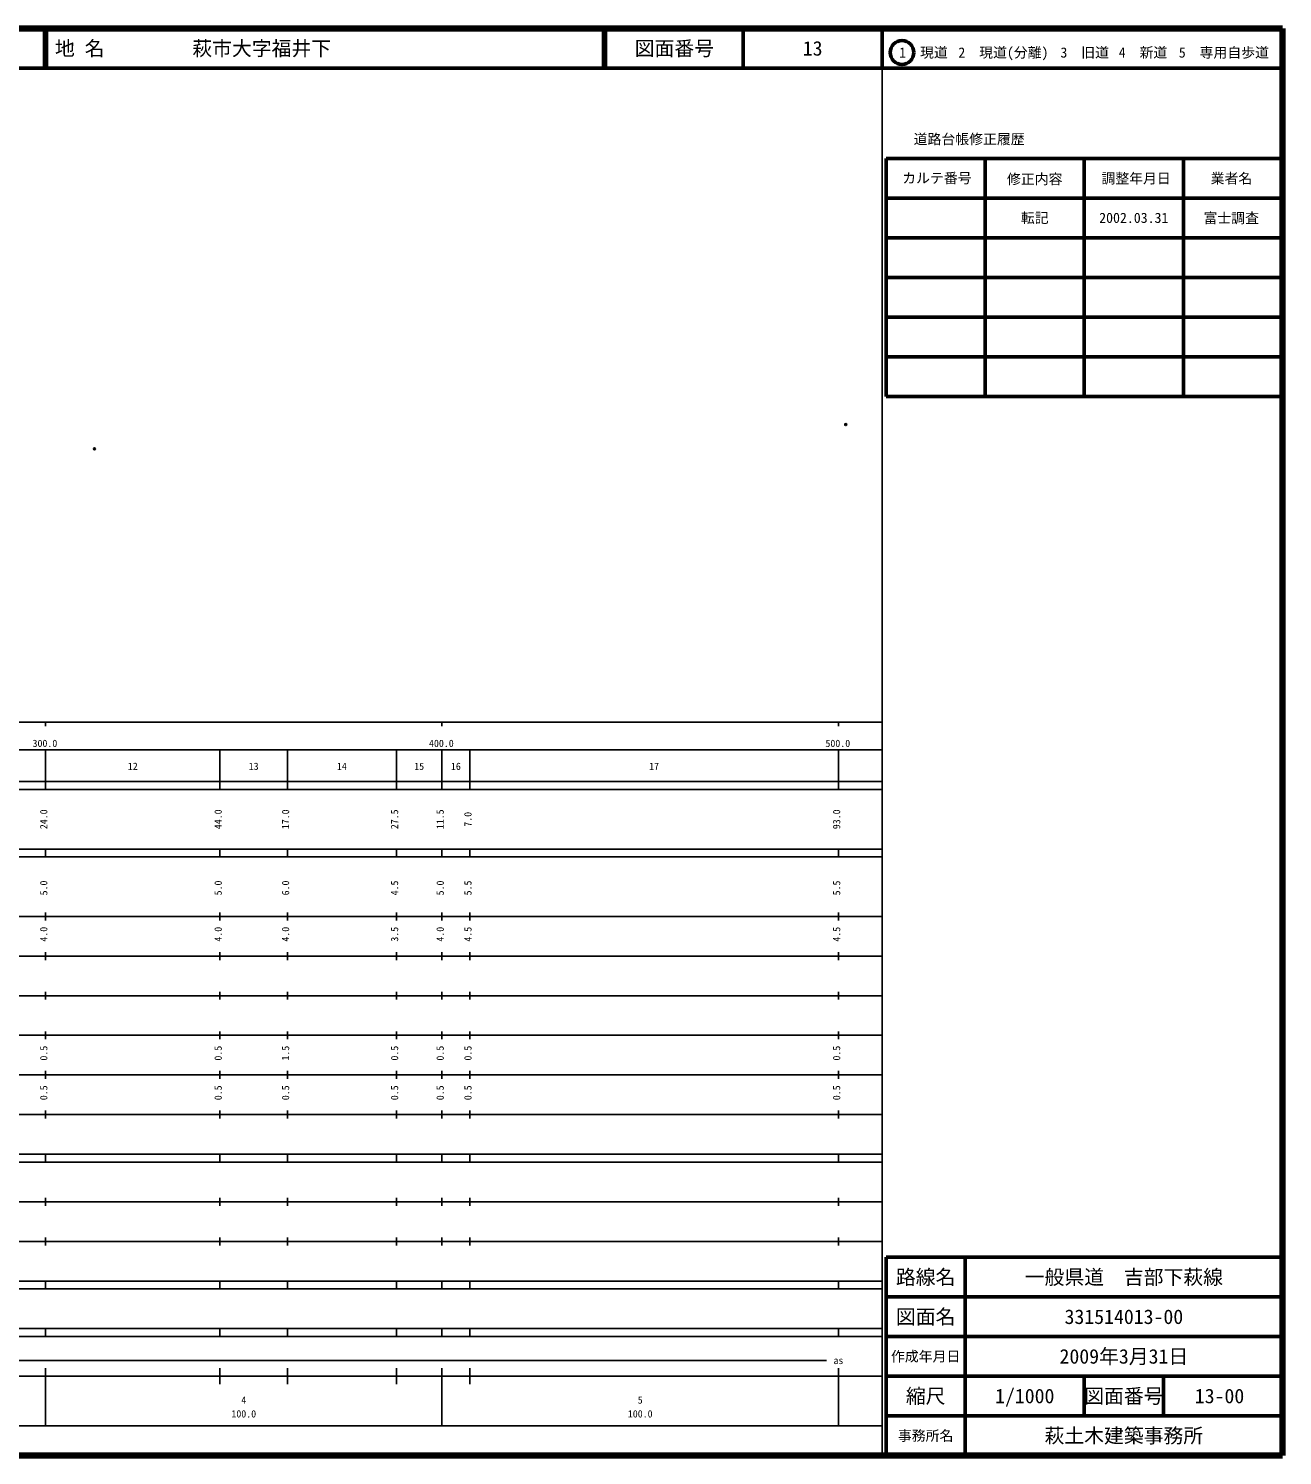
# Model space of a CAD drawing. Units: millimetres on the paper. Extents: x 40 to 680, y 20 to 380.
# Drawn here: x 363.7 to 680, y 20 to 380 of the extents above; entities that cross this region are included whole.
import ezdxf
from ezdxf.enums import TextEntityAlignment as Align

# ---------------------------------------------------------------- set-up
doc = ezdxf.new("R2010")
doc.units = ezdxf.units.MM
doc.header["$PDMODE"] = 32
doc.header["$PDSIZE"] = 0.5
doc.layers.add('M-OTRS', color=6, linetype='Continuous')
doc.layers.add('M-TTL-TXT', color=7, linetype='Continuous')
for name, color, linetype, lineweight in [('M-TTL', 2, 'Continuous', 140), ('M-TTL-BAND', 7, 'Continuous', 25), ('M-TTL-FRAM', 2, 'Continuous', 50), ('M-TTL-LINE', 7, 'Continuous', 50)]:
    doc.layers.add(name, color=color, linetype=linetype, lineweight=lineweight)
doc.styles.add('ＭＳ ゴシック', font='')
doc.styles.get('ＭＳ ゴシック').set_extended_font_data('MS Gothic')

msp = doc.modelspace()

# ---------------------------------------------------------------- linework, layer by layer
at = {"layer": 'M-OTRS'}
for p in [(569.832, 280.08), (380.334, 273.962)]:
    msp.add_point(p, dxfattribs=at)
at = {"layer": 'M-TTL'}
for p, q in [((680, 380), (40, 380)), ((680, 20), (680, 380)), ((40, 20), (680, 20))]:
    msp.add_line(p, q, dxfattribs=at)
at = {"layer": 'M-TTL-BAND'}
for p, q in [((579, 20), (579, 370)), ((40, 205), (579, 205)), ((368, 205), (368, 204)), ((468, 205), (468, 204)), ((568, 205), (568, 204)), ((68, 198), (579, 198)), ((368, 188), (368, 198)), ((412, 188), (412, 198)), ((429, 188), (429, 198)), ((456.5, 188), (456.5, 198)), ((468, 188), (468, 198)), ((475, 188), (475, 198)), ((568, 188), (568, 198)), ((40, 190), (579, 190)), ((40, 188), (579, 188)), ((40, 173), (579, 173)), ((368, 171), (368, 173)), ((412, 171), (412, 173)), ((429, 171), (429, 173)), ((456.5, 171), (456.5, 173)), ((468, 171), (468, 173)), ((475, 171), (475, 173)), ((568, 171), (568, 173)), ((40, 171), (579, 171)), ((40, 156), (579, 156)), ((368, 155), (368, 157)), ((412, 155), (412, 157)), ((429, 155), (429, 157)), ((456.5, 155), (456.5, 157)), ((468, 155), (468, 157)), ((475, 155), (475, 157)), ((568, 155), (568, 157)), ((46, 146), (579, 146)), ((368, 145), (368, 147)), ((412, 145), (412, 147)), ((429, 145), (429, 147)), ((456.5, 145), (456.5, 147)), ((468, 145), (468, 147)), ((475, 145), (475, 147)), ((568, 145), (568, 147)), ((368, 135), (368, 137)), ((412, 135), (412, 137)), ((429, 135), (429, 137)), ((456.5, 135), (456.5, 137)), ((468, 135), (468, 137)), ((475, 135), (475, 137)), ((568, 135), (568, 137)), ((52, 136), (579, 136)), ((46, 126), (579, 126)), ((368, 125), (368, 127)), ((412, 125), (412, 127)), ((429, 125), (429, 127)), ((456.5, 125), (456.5, 127)), ((468, 125), (468, 127)), ((475, 125), (475, 127)), ((568, 125), (568, 127)), ((52, 116), (579, 116)), ((368, 115), (368, 117)), ((412, 115), (412, 117)), ((429, 115), (429, 117)), ((456.5, 115), (456.5, 117)), ((468, 115), (468, 117)), ((475, 115), (475, 117)), ((568, 115), (568, 117)), ((46, 106), (579, 106)), ((368, 105), (368, 107)), ((412, 105), (412, 107)), ((429, 105), (429, 107)), ((456.5, 105), (456.5, 107)), ((468, 105), (468, 107)), ((475, 105), (475, 107)), ((568, 105), (568, 107)), ((40, 96), (579, 96)), ((40, 94), (579, 94)), ((368, 94), (368, 96)), ((412, 94), (412, 96)), ((429, 94), (429, 96)), ((456.5, 94), (456.5, 96)), ((468, 94), (468, 96)), ((475, 94), (475, 96)), ((568, 94), (568, 96)), ((49, 84), (579, 84)), ((368, 83), (368, 85)), ((412, 83), (412, 85)), ((429, 83), (429, 85)), ((456.5, 83), (456.5, 85)), ((468, 83), (468, 85)), ((475, 83), (475, 85)), ((568, 83), (568, 85)), ((40, 74), (579, 74)), ((368, 73), (368, 75)), ((412, 73), (412, 75)), ((429, 73), (429, 75)), ((456.5, 73), (456.5, 75)), ((468, 73), (468, 75)), ((475, 73), (475, 75)), ((568, 73), (568, 75)), ((40, 64), (579, 64)), ((40, 62), (579, 62)), ((368, 62), (368, 64)), ((412, 62), (412, 64)), ((429, 62), (429, 64)), ((456.5, 62), (456.5, 64)), ((468, 62), (468, 64)), ((475, 62), (475, 64)), ((568, 62), (568, 64)), ((40, 52), (579, 52)), ((368, 50), (368, 52)), ((412, 50), (412, 52)), ((429, 50), (429, 52)), ((456.5, 50), (456.5, 52)), ((468, 50), (468, 52)), ((475, 50), (475, 52)), ((568, 50), (568, 52)), ((40, 50), (579, 50)), ((71, 44), (565, 44)), ((40, 40), (579, 40)), ((368, 27.5), (368, 42)), ((412, 38), (412, 42)), ((429, 38), (429, 42)), ((456.5, 38), (456.5, 42)), ((468, 27.5), (468, 42)), ((475, 38), (475, 42)), ((568, 27.5), (568, 42)), ((68, 27.5), (579, 27.5))]:
    msp.add_line(p, q, dxfattribs=at)
at = {"layer": 'M-TTL-FRAM'}
for p, q in [((580, 347.197), (580, 287.197)), ((580, 347.197), (680, 347.197)), ((580, 287.197), (680, 287.197)), ((680, 70), (580, 70)), ((580, 70), (580, 20))]:
    msp.add_line(p, q, dxfattribs=at)
at = {"layer": 'M-TTL-LINE'}
for p, q in [((367.75, 380), (367.75, 370)), ((368.25, 380), (368.25, 370)), ((508.747, 380), (508.747, 370)), ((509.247, 380), (509.247, 370)), ((543.997, 380), (543.997, 370)), ((579, 380), (579, 370)), ((40, 370), (680, 370)), ((605, 347.197), (605, 287.197)), ((630, 347.197), (630, 287.197)), ((655, 347.197), (655, 287.197)), ((580, 337.197), (680, 337.197)), ((580, 327.197), (680, 327.197)), ((580, 317.197), (680, 317.197)), ((580, 307.197), (680, 307.197)), ((580, 297.197), (680, 297.197)), ((600, 70), (600, 20)), ((680, 60), (580, 60)), ((680, 50), (580, 50)), ((680, 40), (580, 40)), ((630, 40), (630, 30)), ((650, 40), (650, 30)), ((680, 30), (580, 30))]:
    msp.add_line(p, q, dxfattribs=at)
msp.add_circle((584.031, 373.958), 3, dxfattribs=at)

# ---------------------------------------------------------------- texts
at = {"layer": 'M-TTL-BAND', "style": 'ＭＳ ゴシック'}
for s, p in [('300.0', (367.844, 198.195)), ('400.0', (467.844, 198.195)), ('500.0', (567.844, 198.195)), ('12', (390, 192.405)), ('13', (420.5, 192.405)), ('14', (442.75, 192.405)), ('15', (462.25, 192.405)), ('16', (471.5, 192.405)), ('17', (521.5, 192.405)), ('as', (568, 42.5)), ('4', (418, 32.523)), ('5', (518, 32.523)), ('100.0', (418, 29.033)), ('100.0', (518, 29.033))]:
    msp.add_text(s, height=1.833, dxfattribs=at).set_placement(p, align=Align.BOTTOM_CENTER)
for s, p in [('24.0', (369, 180.5)), ('44.0', (413, 180.5)), ('17.0', (430, 180.5)), ('27.5', (457.5, 180.5)), ('11.5', (469, 180.5)), ('7.0', (476, 180.5)), ('93.0', (569, 180.5)), ('5.0', (369, 163.174)), ('5.0', (413, 163.174)), ('6.0', (430, 163.174)), ('4.5', (457.5, 163.174)), ('5.0', (469, 163.174)), ('5.5', (476, 163.174)), ('5.5', (569, 163.174)), ('4.0', (369, 151.5)), ('4.0', (413, 151.5)), ('4.0', (430, 151.5)), ('3.5', (457.5, 151.5)), ('4.0', (469, 151.5)), ('4.5', (476, 151.5)), ('4.5', (569, 151.5)), ('0.5', (369, 121.5)), ('0.5', (413, 121.5)), ('1.5', (430, 121.5)), ('0.5', (457.5, 121.5)), ('0.5', (469, 121.5)), ('0.5', (476, 121.5)), ('0.5', (569, 121.5)), ('0.5', (369, 111.5)), ('0.5', (413, 111.5)), ('0.5', (430, 111.5)), ('0.5', (457.5, 111.5)), ('0.5', (469, 111.5)), ('0.5', (476, 111.5)), ('0.5', (569, 111.5))]:
    msp.add_text(s, height=1.833, rotation=90, dxfattribs=at).set_placement(p, align=Align.BOTTOM_CENTER)
at = {"layer": 'M-TTL-TXT', "style": 'ＭＳ ゴシック'}
for s, p in [('地 名', (370.38, 375)), ('萩市大字福井下', (405.024, 375))]:
    msp.add_text(s, height=3.666, dxfattribs=at).set_placement(p, align=Align.MIDDLE_LEFT)
for s, height, p in [('図面番号', 3.666, (526.622, 375)), ('13', 3.666, (561.497, 375)), ('1\u3000現道', 2.566, (589.448, 373.958)), ('2\u3000現道(分離)', 2.566, (609.619, 373.958)), ('3\u3000旧道', 2.566, (630.121, 373.958)), ('4\u3000新道', 2.566, (644.824, 373.958)), ('5\u3000専用自歩道', 2.566, (665.228, 373.958)), ('道路台帳修正履歴', 2.566, (600.968, 352.113)), ('カルテ番号', 2.566, (592.839, 342.277)), ('修正内容', 2.566, (617.509, 342.023)), ('調整年月日', 2.566, (643.089, 342.197)), ('業者名', 2.566, (667.134, 342.197)), ('転記', 2.566, (617.5, 332.245)), ('2002.03.31', 2.566, (642.5, 332.245)), ('富士調査', 2.566, (667.077, 332.189)), ('路線名', 3.666, (590, 65)), ('路線名', 3.666, (590, 65)), ('一般県道\u3000吉部下萩線', 3.666, (640, 65)), ('図面名', 3.666, (590, 55)), ('図面名', 3.666, (590, 55)), ('331514013-00', 3.666, (640, 55)), ('2009年3月31日', 3.666, (640, 45)), ('作成年月日', 2.566, (590, 45)), ('作成年月日', 2.566, (590, 45)), ('縮尺', 3.666, (590, 35)), ('縮尺', 3.666, (590, 35)), ('1/1000', 3.666, (615, 35)), ('図面番号', 3.666, (640, 35)), ('図面番号', 3.666, (640, 35)), ('13-00', 3.666, (664.125, 35)), ('事務所名', 2.566, (590, 25)), ('事務所名', 2.566, (590, 25)), ('萩土木建築事務所', 3.666, (640, 25))]:
    msp.add_text(s, height=height, dxfattribs=at).set_placement(p, align=Align.MIDDLE_CENTER)

doc.saveas('drawing.dxf')
